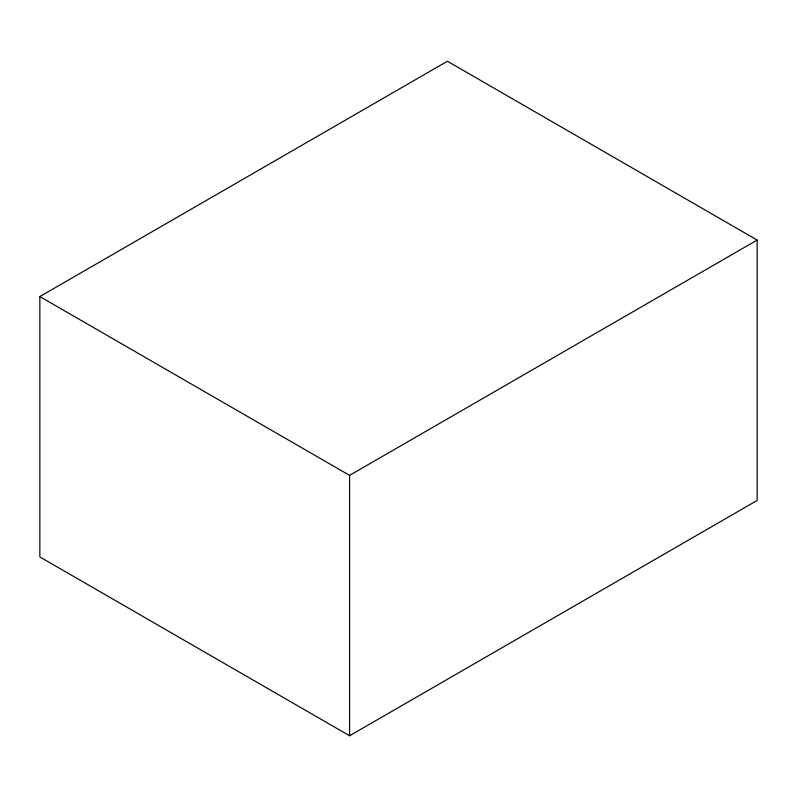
<?xml version="1.0" encoding="UTF-8"?>
<svg xmlns="http://www.w3.org/2000/svg" width="797" height="797" viewBox="0 0 797 797"><rect width="100%" height="100%" fill="white"/><g stroke="black" fill="none" stroke-linecap="round" stroke-linejoin="round"><path stroke-width="1.2" d="M39.85 296.554L447.416 61.239L757.15 240.066L757.15 500.446L349.584 735.761L39.85 556.934L39.85 296.554L349.584 475.371L757.15 240.066M349.584 475.371L349.584 735.761"/></g></svg>
